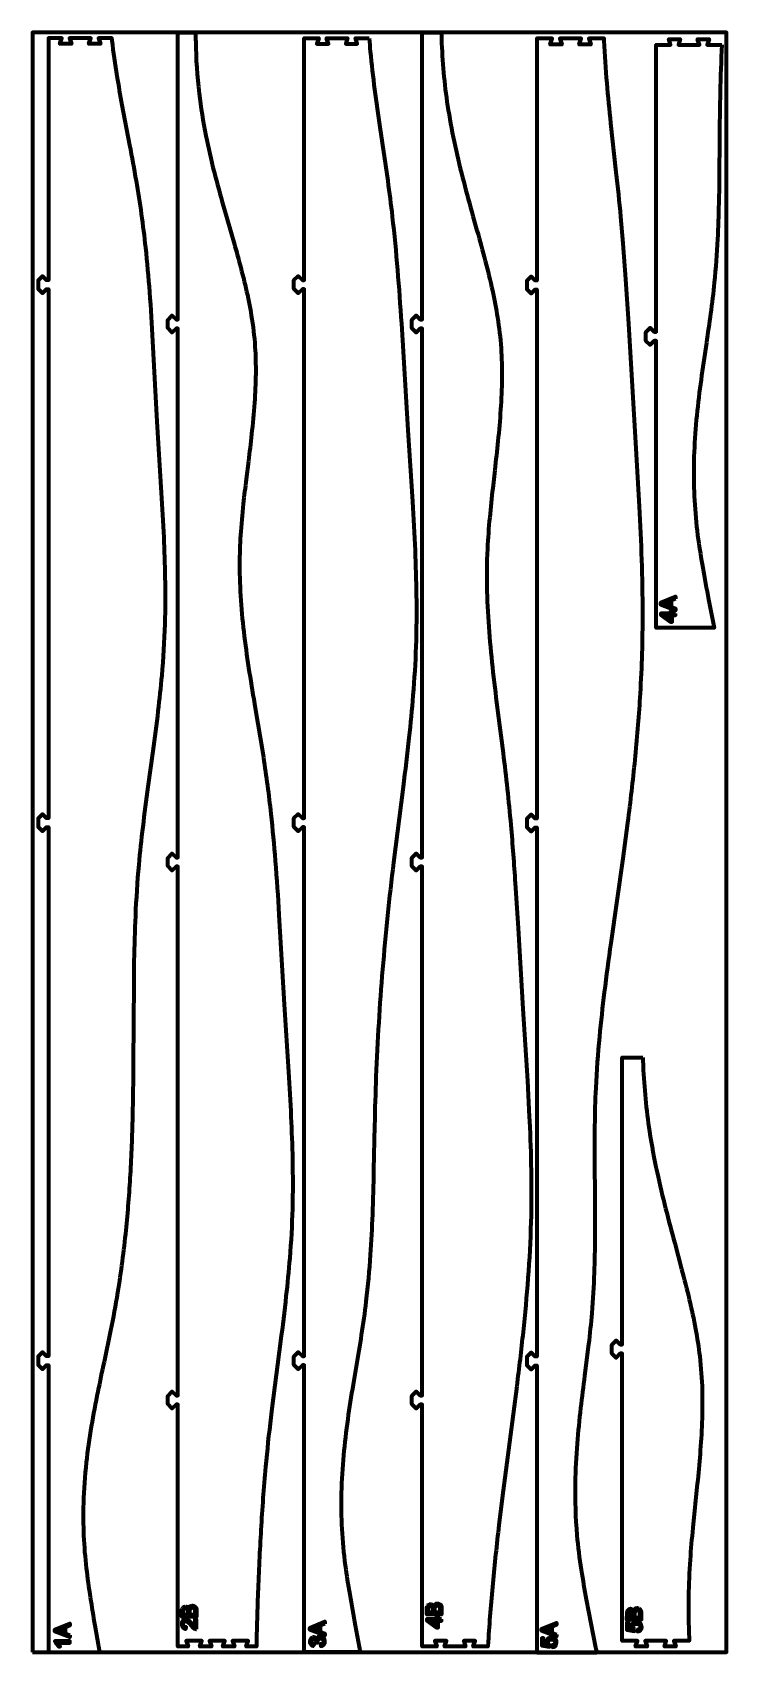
# Model space of a CAD drawing. Extents: x -3684 to -2484, y 0 to 2801.
import ezdxf

# ---------------------------------------------------------------- set-up
doc = ezdxf.new("R2010")
doc.units = 0
doc.layers.add('mainlayer', color=1, linetype='CONTINUOUS', lineweight=100)

msp = doc.modelspace()

# ---------------------------------------------------------------- linework, layer by layer
at = {"layer": 'mainlayer', "color": 1}
for points in [[(-3684.2, 0.6), (-2484.2, 0.6), (-2484.2, 0.6), (-2484.2, 2800.6), (-2484.2, 2800.6), (-3684.2, 2800.6), (-3684.2, 2800.6), (-3684.2, 0.6)], [(-2572.4, 1821.6), (-2580.2, 1818.6), (-2580.2, 1818.6), (-2580.2, 1807.8), (-2580.2, 1807.8), (-2572.4, 1805), (-2572.4, 1805), (-2572.4, 1801.4), (-2572.4, 1801.4), (-2598.1, 1811.3), (-2598.1, 1811.3), (-2598.1, 1814.9), (-2598.1, 1814.9), (-2572.4, 1825.4), (-2572.4, 1825.4), (-2572.4, 1821.6)], [(-2572.4, 1796.3), (-2578.6, 1796.3), (-2578.6, 1796.3), (-2578.6, 1799.7), (-2578.6, 1799.7), (-2581.5, 1799.7), (-2581.5, 1799.7), (-2581.5, 1796.3), (-2581.5, 1796.3), (-2598.1, 1796.3), (-2598.1, 1796.3), (-2598.1, 1793.7), (-2598.1, 1793.7), (-2581.5, 1782), (-2581.5, 1782), (-2578.6, 1782), (-2578.6, 1782), (-2578.6, 1793.1), (-2578.6, 1793.1), (-2572.4, 1793.1), (-2572.4, 1793.1), (-2572.4, 1796.3)], [(-2590.5, 1811.6), (-2583, 1808.8), (-2583, 1808.8), (-2583, 1817.5), (-2583, 1817.5), (-2594.9, 1813.2), (-2594.9, 1813.2), (-2595.4, 1813)], [(-2581.5, 1785.1), (-2581.5, 1793.1), (-2581.5, 1793.1), (-2593, 1793.1), (-2593, 1793.1), (-2581.5, 1785.1)], [(-2992.8, 82.9), (-2991.2, 81.5), (-2991.2, 81.5), (-2990.5, 80.2), (-2990.5, 80.2), (-2989.6, 82.3), (-2989.6, 82.3), (-2988.2, 83.8), (-2988.2, 83.8), (-2986.4, 84.8), (-2986.4, 84.8), (-2984.3, 85.1)], [(-2980.9, 84.3), (-2979, 83), (-2979, 83), (-2977.8, 81.2), (-2977.8, 81.2), (-2977.1, 78.7), (-2977.1, 78.7), (-2976.8, 75.5)], [(-3419.1, 57.3), (-3421.2, 57), (-3421.2, 57), (-3423.1, 56.1), (-3423.1, 56.1), (-3424.7, 54.6), (-3424.7, 54.6), (-3425.7, 52.6), (-3425.7, 52.6), (-3426.2, 50.2), (-3426.2, 50.2), (-3426.1, 47.6), (-3426.1, 47.6), (-3425.5, 45.3), (-3425.5, 45.3), (-3424.3, 43.5), (-3424.3, 43.5), (-3422.7, 42.1), (-3422.7, 42.1), (-3420.5, 41.3), (-3420.5, 41.3), (-3418.8, 41), (-3418.8, 41), (-3418.5, 44.2), (-3418.5, 44.2), (-3420.6, 44.6), (-3420.6, 44.6), (-3421.9, 45.3), (-3421.9, 45.3), (-3422.9, 46.4), (-3422.9, 46.4), (-3423.5, 48.2), (-3423.5, 48.2), (-3423.6, 50.3), (-3423.6, 50.3), (-3422.9, 52), (-3422.9, 52), (-3422.3, 52.8)], [(-3400.5, 71.7), (-3400.5, 61.9), (-3400.5, 61.9), (-3426.1, 61.9), (-3426.1, 61.9), (-3426, 73.6), (-3426, 73.6), (-3425.4, 76.2)], [(-3421.4, 76.1), (-3419.8, 76.6), (-3419.8, 76.6), (-3417.9, 76.5), (-3417.9, 76.5), (-3416.7, 75.9), (-3416.7, 75.9), (-3415.9, 74.7), (-3415.9, 74.7), (-3415.4, 72.8), (-3415.4, 72.8), (-3415.3, 65.3), (-3415.3, 65.3), (-3423.1, 65.3)], [(-3423.1, 65.3), (-3423, 73.2), (-3423, 73.2), (-3422.7, 74.3)], [(-3423, 79), (-3420.9, 79.9), (-3420.9, 79.9), (-3419.6, 80)], [(-3416.5, 79.1), (-3414.9, 77.7), (-3414.9, 77.7), (-3414.1, 76.4), (-3414.1, 76.4), (-3413.2, 78.5), (-3413.2, 78.5), (-3411.8, 80), (-3411.8, 80), (-3410, 81), (-3410, 81), (-3407.9, 81.3)], [(-3405.2, 46.1), (-3412.5, 54.2), (-3412.5, 54.2), (-3414.9, 56.1), (-3414.9, 56.1), (-3416.1, 56.7)], [(-3412.3, 65.3), (-3412.2, 73.4), (-3412.2, 73.4), (-3411.8, 75.3), (-3411.8, 75.3), (-3410.9, 76.6), (-3410.9, 76.6), (-3409.6, 77.5), (-3409.6, 77.5), (-3407.9, 77.8), (-3407.9, 77.8), (-3406.2, 77.5), (-3406.2, 77.5), (-3404.9, 76.7), (-3404.9, 76.7), (-3404.1, 75.5), (-3404.1, 75.5), (-3403.6, 73.6), (-3403.6, 73.6), (-3403.5, 65.3), (-3403.5, 65.3), (-3412.3, 65.3)], [(-3404.6, 80.5), (-3402.6, 79.2), (-3402.6, 79.2), (-3401.4, 77.4), (-3401.4, 77.4), (-3400.7, 74.9), (-3400.7, 74.9), (-3400.5, 71.7)], [(-3400.5, 40.4), (-3400.5, 57.4), (-3400.5, 57.4), (-3403.5, 57.4), (-3403.5, 57.4), (-3403.5, 44.8)], [(-2976.8, 75.5), (-2976.8, 65.7), (-2976.8, 65.7), (-3002.5, 65.7), (-3002.5, 65.7), (-3002.4, 77.4), (-3002.4, 77.4), (-3001.7, 80)], [(-2976.8, 57.9), (-2983, 57.9), (-2983, 57.9), (-2983, 61.3), (-2983, 61.3), (-2985.9, 61.3), (-2985.9, 61.3), (-2985.9, 57.9), (-2985.9, 57.9), (-3002.5, 57.9), (-3002.5, 57.9), (-3002.5, 55.3), (-3002.5, 55.3), (-2985.9, 43.6), (-2985.9, 43.6), (-2983, 43.6), (-2983, 43.6), (-2983, 54.7), (-2983, 54.7), (-2976.8, 54.7), (-2976.8, 54.7), (-2976.8, 57.9)], [(-2997.8, 79.9), (-2996.2, 80.5), (-2996.2, 80.5), (-2994.3, 80.3), (-2994.3, 80.3), (-2993.1, 79.7), (-2993.1, 79.7), (-2992.2, 78.5), (-2992.2, 78.5), (-2991.8, 76.6), (-2991.8, 76.6), (-2991.7, 69.1), (-2991.7, 69.1), (-2999.5, 69.1)], [(-2999.5, 69.1), (-2999.3, 77), (-2999.3, 77), (-2999.1, 78.1)], [(-2999.3, 82.8), (-2997.2, 83.7), (-2997.2, 83.7), (-2995.9, 83.8)], [(-2988.7, 69.1), (-2988.6, 77.2), (-2988.6, 77.2), (-2988.1, 79.1), (-2988.1, 79.1), (-2987.3, 80.4), (-2987.3, 80.4), (-2985.9, 81.3), (-2985.9, 81.3), (-2984.3, 81.6), (-2984.3, 81.6), (-2982.6, 81.3), (-2982.6, 81.3), (-2981.3, 80.5), (-2981.3, 80.5), (-2980.5, 79.3), (-2980.5, 79.3), (-2979.9, 77.4), (-2979.9, 77.4), (-2979.9, 69.1), (-2979.9, 69.1), (-2988.7, 69.1)], [(-2656.3, 71.7), (-2656.9, 69), (-2656.9, 69), (-2657, 57.3), (-2657, 57.3), (-2631.4, 57.3), (-2631.4, 57.3), (-2631.5, 69.4), (-2631.5, 69.4), (-2632, 72.1), (-2632, 72.1), (-2633.1, 74.1), (-2633.1, 74.1), (-2634.7, 75.6), (-2634.7, 75.6), (-2635.5, 76)], [(-2654, 65.9), (-2654, 60.7), (-2654, 60.7), (-2646.2, 60.7), (-2646.2, 60.7), (-2646.4, 68.6), (-2646.4, 68.6), (-2646.9, 70.4), (-2646.9, 70.4), (-2647.8, 71.5), (-2647.8, 71.5), (-2649.4, 72.1), (-2649.4, 72.1), (-2651.3, 72), (-2651.3, 72), (-2652.3, 71.5)], [(-2653.6, 69.8), (-2654, 67.1), (-2654, 67.1), (-2654, 65.9)], [(-2650.5, 75.5), (-2652.6, 75.1), (-2652.6, 75.1), (-2653.9, 74.5)], [(-2645, 71.9), (-2646.4, 73.8), (-2646.4, 73.8), (-2647.4, 74.6)], [(-2638.8, 76.7), (-2640.9, 76.4), (-2640.9, 76.4), (-2642.7, 75.5), (-2642.7, 75.5), (-2644.1, 73.9), (-2644.1, 73.9), (-2645, 71.9)], [(-2643.2, 66.7), (-2643.2, 60.7), (-2643.2, 60.7), (-2634.4, 60.7), (-2634.4, 60.7), (-2634.5, 69.4), (-2634.5, 69.4), (-2635.2, 71.4), (-2635.2, 71.4), (-2636.2, 72.4), (-2636.2, 72.4), (-2637.7, 73.1), (-2637.7, 73.1), (-2639.5, 73.2), (-2639.5, 73.2), (-2641, 72.6), (-2641, 72.6), (-2642.2, 71.6), (-2642.2, 71.6), (-2642.9, 70.1), (-2642.9, 70.1), (-2643.2, 67.3), (-2643.2, 67.3), (-2643.2, 66.7)], [(-3619.7, 30), (-3619.7, 26.4), (-3619.7, 26.4), (-3645.4, 36.3), (-3645.4, 36.3), (-3645.4, 39.9), (-3645.4, 39.9), (-3619.7, 50.4), (-3619.7, 50.4), (-3619.7, 46.6), (-3619.7, 46.6), (-3627.5, 43.6), (-3627.5, 43.6), (-3627.5, 32.8), (-3627.5, 32.8), (-3619.7, 30)], [(-3637.8, 36.6), (-3630.3, 33.8), (-3630.3, 33.8), (-3630.3, 42.5), (-3630.3, 42.5), (-3642.2, 38.2), (-3642.2, 38.2), (-3642.7, 38)], [(-3419.2, 54.1), (-3417.3, 53.7), (-3417.3, 53.7), (-3415.4, 52.6), (-3415.4, 52.6), (-3412.3, 49.7), (-3412.3, 49.7), (-3406.9, 43.6), (-3406.9, 43.6), (-3404.4, 41.6), (-3404.4, 41.6), (-3402.7, 40.8)], [(-3178.9, 49.7), (-3186.7, 46.7), (-3186.7, 46.7), (-3186.7, 36), (-3186.7, 36), (-3178.9, 33.1), (-3178.9, 33.1), (-3178.9, 29.5), (-3178.9, 29.5), (-3204.6, 39.4), (-3204.6, 39.4), (-3204.6, 43), (-3204.6, 43), (-3178.9, 53.6), (-3178.9, 53.6), (-3178.9, 49.7)], [(-3197, 39.8), (-3189.4, 36.9), (-3189.4, 36.9), (-3189.4, 45.6), (-3189.4, 45.6), (-3201.3, 41.3), (-3201.3, 41.3), (-3201.9, 41.1)], [(-2985.9, 46.7), (-2985.9, 54.7), (-2985.9, 54.7), (-2997.4, 54.7), (-2997.4, 54.7), (-2985.9, 46.7)], [(-2778.5, 31.3), (-2778.5, 27.7), (-2778.5, 27.7), (-2804.2, 37.5), (-2804.2, 37.5), (-2804.2, 41.2), (-2804.2, 41.2), (-2778.5, 51.7), (-2778.5, 51.7), (-2778.5, 47.8), (-2778.5, 47.8), (-2786.3, 44.8), (-2786.3, 44.8), (-2786.3, 34.1), (-2786.3, 34.1), (-2778.5, 31.3)], [(-2796.6, 37.9), (-2789.1, 35.1), (-2789.1, 35.1), (-2789.1, 43.8), (-2789.1, 43.8), (-2800.9, 39.4), (-2800.9, 39.4), (-2801.5, 39.3)], [(-2643.1, 39.8), (-2644.5, 41.1), (-2644.5, 41.1), (-2645.4, 43), (-2645.4, 43), (-2645.6, 45), (-2645.6, 45), (-2645.2, 46.7), (-2645.2, 46.7), (-2644.4, 48), (-2644.4, 48), (-2643.2, 49.1), (-2643.2, 49.1), (-2641.6, 49.7), (-2641.6, 49.7), (-2639.1, 49.9), (-2639.1, 49.9), (-2637.2, 49.5), (-2637.2, 49.5), (-2635.7, 48.7), (-2635.7, 48.7), (-2634.5, 47.5), (-2634.5, 47.5), (-2633.8, 46.1), (-2633.8, 46.1), (-2633.5, 44.5), (-2633.5, 44.5), (-2633.8, 42.7), (-2633.8, 42.7), (-2634.7, 41.3), (-2634.7, 41.3), (-2636.3, 40.2), (-2636.3, 40.2), (-2638.4, 39.6), (-2638.4, 39.6), (-2638.1, 36.2), (-2638.1, 36.2), (-2635.8, 36.8), (-2635.8, 36.8), (-2633.9, 37.8), (-2633.9, 37.8), (-2632.4, 39.4), (-2632.4, 39.4), (-2631.4, 41.3), (-2631.4, 41.3), (-2631, 43.6), (-2631, 43.6), (-2631.1, 46.5), (-2631.1, 46.5), (-2631.9, 48.7), (-2631.9, 48.7), (-2633.3, 50.6), (-2633.3, 50.6), (-2635.4, 52.1), (-2635.4, 52.1), (-2637.6, 53), (-2637.6, 53), (-2640.1, 53.3), (-2640.1, 53.3), (-2642.6, 52.9), (-2642.6, 52.9), (-2644.8, 52), (-2644.8, 52), (-2646.6, 50.4), (-2646.6, 50.4), (-2647.8, 48.4), (-2647.8, 48.4), (-2648.3, 46.1), (-2648.3, 46.1), (-2648.3, 44), (-2648.3, 44), (-2647.8, 42.2), (-2647.8, 42.2), (-2646.8, 40.4), (-2646.8, 40.4), (-2653.7, 41.8), (-2653.7, 41.8), (-2653.7, 52.1), (-2653.7, 52.1), (-2656.7, 52.1), (-2656.7, 52.1), (-2656.7, 39.3), (-2656.7, 39.3), (-2643.5, 36.8), (-2643.5, 36.8), (-2643.1, 39.8)], [(-3645.5, 17.8), (-3643.4, 16.4), (-3643.4, 16.4), (-3641.2, 14), (-3641.2, 14), (-3639.4, 11.1), (-3639.4, 11.1), (-3639.1, 10.4), (-3639.1, 10.4), (-3636, 10.4), (-3636, 10.4), (-3637.7, 13.7), (-3637.7, 13.7), (-3639.3, 16.1), (-3639.3, 16.1), (-3639.8, 16.7), (-3639.8, 16.7), (-3619.7, 16.7), (-3619.7, 16.7), (-3619.7, 19.9), (-3619.7, 19.9), (-3645.5, 19.9), (-3645.5, 19.9), (-3645.5, 17.8)], [(-3201.3, 25.7), (-3203, 24.3), (-3203, 24.3), (-3204.2, 22.1), (-3204.2, 22.1), (-3204.7, 19.7), (-3204.7, 19.7), (-3204.4, 17), (-3204.4, 17), (-3203.7, 15.2), (-3203.7, 15.2), (-3202.5, 13.6), (-3202.5, 13.6), (-3200.8, 12.4), (-3200.8, 12.4), (-3198.8, 11.6), (-3198.8, 11.6), (-3198, 11.5)], [(-3198, 11.5), (-3197.4, 14.6), (-3197.4, 14.6), (-3199.5, 15.2), (-3199.5, 15.2), (-3200.9, 16.2), (-3200.9, 16.2), (-3201.8, 17.6), (-3201.8, 17.6), (-3202.1, 19.2), (-3202.1, 19.2), (-3201.8, 20.9), (-3201.8, 20.9), (-3200.9, 22.3), (-3200.9, 22.3), (-3199.6, 23.2), (-3199.6, 23.2), (-3198.1, 23.4), (-3198.1, 23.4), (-3196.6, 23.2), (-3196.6, 23.2), (-3195.4, 22.5), (-3195.4, 22.5), (-3194.4, 21), (-3194.4, 21), (-3193.8, 19.2), (-3193.8, 19.2), (-3193.8, 18.2)], [(-3181, 19.3), (-3181.3, 17.6), (-3181.3, 17.6), (-3182.2, 16.1), (-3182.2, 16.1), (-3183.8, 15), (-3183.8, 15), (-3186.1, 14.3), (-3186.1, 14.3), (-3185.7, 11.1), (-3185.7, 11.1), (-3183.4, 11.6), (-3183.4, 11.6), (-3181.5, 12.7), (-3181.5, 12.7), (-3180, 14.3), (-3180, 14.3), (-3178.9, 16.2), (-3178.9, 16.2), (-3178.5, 18.5), (-3178.5, 18.5), (-3178.6, 21.1), (-3178.6, 21.1), (-3179.3, 23.5), (-3179.3, 23.5), (-3180.8, 25.5), (-3180.8, 25.5), (-3182.7, 27), (-3182.7, 27), (-3184.9, 27.8), (-3184.9, 27.8), (-3187.1, 27.9), (-3187.1, 27.9), (-3189.3, 27.5), (-3189.3, 27.5), (-3191, 26.4), (-3191, 26.4), (-3192.2, 24.7), (-3192.2, 24.7), (-3192.8, 23.1), (-3192.8, 23.1), (-3194, 25), (-3194, 25), (-3195, 25.8)], [(-3193.8, 17.7), (-3191, 17.4), (-3191, 17.4), (-3191.4, 19.6), (-3191.4, 19.6), (-3191, 21.6), (-3191, 21.6), (-3190, 23.2), (-3190, 23.2), (-3188.8, 24), (-3188.8, 24), (-3186.9, 24.6), (-3186.9, 24.6), (-3184.8, 24.4), (-3184.8, 24.4), (-3183.4, 23.7), (-3183.4, 23.7), (-3182.6, 23.1)], [(-2793.9, 13.4), (-2800.8, 14.8), (-2800.8, 14.8), (-2800.8, 25.1), (-2800.8, 25.1), (-2803.8, 25.1), (-2803.8, 25.1), (-2803.8, 12.3), (-2803.8, 12.3), (-2790.6, 9.8), (-2790.6, 9.8), (-2790.3, 12.8), (-2790.3, 12.8), (-2791.7, 14.1), (-2791.7, 14.1), (-2792.6, 16), (-2792.6, 16), (-2792.7, 18), (-2792.7, 18), (-2792.4, 19.7), (-2792.4, 19.7), (-2791.6, 21), (-2791.6, 21), (-2790.3, 22.1), (-2790.3, 22.1), (-2788.8, 22.7), (-2788.8, 22.7), (-2786.9, 22.9), (-2786.9, 22.9), (-2785, 22.7), (-2785, 22.7), (-2783.3, 22), (-2783.3, 22), (-2782, 20.9), (-2782, 20.9), (-2781.1, 19.6), (-2781.1, 19.6), (-2780.7, 18.1), (-2780.7, 18.1), (-2780.8, 16.2), (-2780.8, 16.2), (-2781.6, 14.6), (-2781.6, 14.6), (-2783, 13.4), (-2783, 13.4), (-2784.9, 12.7), (-2784.9, 12.7), (-2785.5, 12.6), (-2785.5, 12.6), (-2785.2, 9.2), (-2785.2, 9.2), (-2783, 9.7), (-2783, 9.7), (-2781.1, 10.8), (-2781.1, 10.8), (-2779.6, 12.4), (-2779.6, 12.4), (-2778.6, 14.3), (-2778.6, 14.3), (-2778.1, 16.6), (-2778.1, 16.6), (-2778.3, 19.5), (-2778.3, 19.5), (-2779.1, 21.7), (-2779.1, 21.7), (-2780.5, 23.6), (-2780.5, 23.6), (-2782.5, 25.1), (-2782.5, 25.1), (-2784.7, 26), (-2784.7, 26), (-2787.2, 26.3), (-2787.2, 26.3), (-2789.8, 25.9), (-2789.8, 25.9), (-2792, 25), (-2792, 25), (-2793.7, 23.4), (-2793.7, 23.4), (-2795, 21.4), (-2795, 21.4), (-2795.5, 19.1), (-2795.5, 19.1), (-2795.4, 17), (-2795.4, 17), (-2794.6, 14.6), (-2794.6, 14.6), (-2793.9, 13.4)]]:
    msp.add_lwpolyline(points, dxfattribs=at)
at = {"layer": 'mainlayer', "color": 0}
for points in [[(-3294.3, 103.7), (-3296.7, 26.1), (-3296.7, 26.1), (-3297.1, 10.6), (-3297.1, 10.6), (-3314.9, 10.6), (-3314.9, 10.6), (-3311.5, 20.6), (-3311.5, 20.6), (-3338.2, 20.6), (-3338.2, 20.6), (-3334.9, 10.6), (-3334.9, 10.6), (-3354.9, 10.6), (-3354.9, 10.6), (-3351.5, 20.6), (-3351.5, 20.6), (-3378.2, 20.6), (-3378.2, 20.6), (-3374.9, 10.6), (-3374.9, 10.6), (-3394.9, 10.6), (-3394.9, 10.6), (-3391.5, 20.6), (-3391.5, 20.6), (-3418.2, 20.6), (-3418.2, 20.6), (-3414.9, 10.6), (-3414.9, 10.6), (-3432.6, 10.6), (-3432.6, 10.6), (-3432.6, 428.9), (-3432.6, 428.9), (-3435.9, 428.9), (-3435.9, 428.9), (-3443, 421.8), (-3443, 421.8), (-3450.4, 429.2), (-3450.4, 429.2), (-3450.4, 444), (-3450.4, 444), (-3443, 451.5), (-3443, 451.5), (-3435.9, 444.3), (-3435.9, 444.3), (-3432.6, 444.3), (-3432.6, 444.3), (-3432.6, 1358.9), (-3432.6, 1358.9), (-3435.9, 1358.9), (-3435.9, 1358.9), (-3443, 1351.8), (-3443, 1351.8), (-3450.4, 1359.2), (-3450.4, 1359.2), (-3450.4, 1374), (-3450.4, 1374), (-3443, 1381.5), (-3443, 1381.5), (-3435.9, 1374.3), (-3435.9, 1374.3), (-3432.6, 1374.3), (-3432.6, 1374.3), (-3432.6, 2288.9), (-3432.6, 2288.9), (-3435.9, 2288.9), (-3435.9, 2288.9), (-3443, 2281.8), (-3443, 2281.8), (-3450.4, 2289.2), (-3450.4, 2289.2), (-3450.4, 2304), (-3450.4, 2304), (-3443, 2311.5), (-3443, 2311.5), (-3435.9, 2304.3), (-3435.9, 2304.3), (-3432.6, 2304.3), (-3432.6, 2304.3), (-3432.6, 2800.6), (-3432.6, 2800.6), (-3402.1, 2800.6)], [(-2896.4, 18.4), (-2896.8, 10.6), (-2896.8, 10.6), (-2922.1, 10.6), (-2922.1, 10.6), (-2918.7, 20.6), (-2918.7, 20.6), (-2938.7, 20.6), (-2938.7, 20.6), (-2935.4, 10.6), (-2935.4, 10.6), (-2972.1, 10.6), (-2972.1, 10.6), (-2968.7, 20.6), (-2968.7, 20.6), (-2988.7, 20.6), (-2988.7, 20.6), (-2985.4, 10.6), (-2985.4, 10.6), (-3010.6, 10.6), (-3010.6, 10.6), (-3010.6, 428.9), (-3010.6, 428.9), (-3013.9, 428.9), (-3013.9, 428.9), (-3021, 421.8), (-3021, 421.8), (-3028.5, 429.2), (-3028.5, 429.2), (-3028.5, 444), (-3028.5, 444), (-3021, 451.5), (-3021, 451.5), (-3013.9, 444.3), (-3013.9, 444.3), (-3010.6, 444.3), (-3010.6, 444.3), (-3010.6, 1358.9), (-3010.6, 1358.9), (-3013.9, 1358.9), (-3013.9, 1358.9), (-3021, 1351.8), (-3021, 1351.8), (-3028.5, 1359.2), (-3028.5, 1359.2), (-3028.5, 1374), (-3028.5, 1374), (-3021, 1381.5), (-3021, 1381.5), (-3013.9, 1374.3), (-3013.9, 1374.3), (-3010.6, 1374.3), (-3010.6, 1374.3), (-3010.6, 2288.9), (-3010.6, 2288.9), (-3013.9, 2288.9), (-3013.9, 2288.9), (-3021, 2281.8), (-3021, 2281.8), (-3028.5, 2289.2), (-3028.5, 2289.2), (-3028.5, 2304), (-3028.5, 2304), (-3021, 2311.5), (-3021, 2311.5), (-3013.9, 2304.3), (-3013.9, 2304.3), (-3010.6, 2304.3), (-3010.6, 2304.3), (-3010.6, 2800.6), (-3010.6, 2800.6), (-2977.3, 2800.6)], [(-3546.4, 2786.8), (-3546.8, 2790.6), (-3546.8, 2790.6), (-3570, 2790.6), (-3570, 2790.6), (-3566.6, 2780.6), (-3566.6, 2780.6), (-3586.6, 2780.6), (-3586.6, 2780.6), (-3583.3, 2790.6), (-3583.3, 2790.6), (-3620, 2790.6), (-3620, 2790.6), (-3616.6, 2780.6), (-3616.6, 2780.6), (-3636.6, 2780.6), (-3636.6, 2780.6), (-3633.3, 2790.6), (-3633.3, 2790.6), (-3656.4, 2790.6), (-3656.4, 2790.6), (-3656.4, 2372.3), (-3656.4, 2372.3), (-3659.7, 2372.3), (-3659.7, 2372.3), (-3666.8, 2379.5), (-3666.8, 2379.5), (-3674.2, 2372), (-3674.2, 2372), (-3674.2, 2357.2), (-3674.2, 2357.2), (-3666.8, 2349.8), (-3666.8, 2349.8), (-3659.7, 2356.9), (-3659.7, 2356.9), (-3656.4, 2356.9), (-3656.4, 2356.9), (-3656.4, 1442.3), (-3656.4, 1442.3), (-3659.7, 1442.3), (-3659.7, 1442.3), (-3666.8, 1449.5), (-3666.8, 1449.5), (-3674.2, 1442), (-3674.2, 1442), (-3674.2, 1427.2), (-3674.2, 1427.2), (-3666.8, 1419.8), (-3666.8, 1419.8), (-3659.7, 1426.9), (-3659.7, 1426.9), (-3656.4, 1426.9), (-3656.4, 1426.9), (-3656.4, 512.3), (-3656.4, 512.3), (-3659.7, 512.3), (-3659.7, 512.3), (-3666.8, 519.5), (-3666.8, 519.5), (-3674.2, 512), (-3674.2, 512), (-3674.2, 497.2), (-3674.2, 497.2), (-3666.8, 489.8), (-3666.8, 489.8), (-3659.7, 496.9), (-3659.7, 496.9), (-3656.4, 496.9), (-3656.4, 496.9), (-3656.4, 0.6), (-3656.4, 0.6), (-3567.9, 0.6)], [(-3126.2, 46.7), (-3117.7, 0.6), (-3117.7, 0.6), (-3214.3, 0.6), (-3214.3, 0.6), (-3214.3, 497), (-3214.3, 497), (-3217.5, 497), (-3217.5, 497), (-3224.7, 489.8), (-3224.7, 489.8), (-3232.1, 497.2), (-3232.1, 497.2), (-3232.1, 512.1), (-3232.1, 512.1), (-3224.7, 519.5), (-3224.7, 519.5), (-3217.5, 512.3), (-3217.5, 512.3), (-3214.3, 512.3), (-3214.3, 512.3), (-3214.3, 1427), (-3214.3, 1427), (-3217.5, 1427), (-3217.5, 1427), (-3224.7, 1419.8), (-3224.7, 1419.8), (-3232.1, 1427.2), (-3232.1, 1427.2), (-3232.1, 1442.1), (-3232.1, 1442.1), (-3224.7, 1449.5), (-3224.7, 1449.5), (-3217.5, 1442.3), (-3217.5, 1442.3), (-3214.3, 1442.3), (-3214.3, 1442.3), (-3214.3, 2357), (-3214.3, 2357), (-3217.5, 2357), (-3217.5, 2357), (-3224.7, 2349.8), (-3224.7, 2349.8), (-3232.1, 2357.2), (-3232.1, 2357.2), (-3232.1, 2372.1), (-3232.1, 2372.1), (-3224.7, 2379.5), (-3224.7, 2379.5), (-3217.5, 2372.3), (-3217.5, 2372.3), (-3214.3, 2372.3), (-3214.3, 2372.3), (-3214.3, 2790.6), (-3214.3, 2790.6), (-3189.3, 2790.6), (-3189.3, 2790.6), (-3192.6, 2780.6), (-3192.6, 2780.6), (-3172.6, 2780.6), (-3172.6, 2780.6), (-3176, 2790.6), (-3176, 2790.6), (-3139.3, 2790.6), (-3139.3, 2790.6), (-3142.6, 2780.6), (-3142.6, 2780.6), (-3122.6, 2780.6), (-3122.6, 2780.6), (-3126, 2790.6), (-3126, 2790.6), (-3102.1, 2790.6)], [(-2695.9, 2786.1), (-2696, 2790), (-2696, 2790), (-2722.3, 2790), (-2722.3, 2790), (-2719, 2780), (-2719, 2780), (-2739, 2780), (-2739, 2780), (-2735.7, 2790), (-2735.7, 2790), (-2772.3, 2790), (-2772.3, 2790), (-2769, 2780), (-2769, 2780), (-2789, 2780), (-2789, 2780), (-2785.7, 2790), (-2785.7, 2790), (-2812, 2790), (-2812, 2790), (-2812, 2371.7), (-2812, 2371.7), (-2815.2, 2371.7), (-2815.2, 2371.7), (-2822.3, 2378.8), (-2822.3, 2378.8), (-2829.8, 2371.4), (-2829.8, 2371.4), (-2829.8, 2356.6), (-2829.8, 2356.6), (-2822.3, 2349.2), (-2822.3, 2349.2), (-2815.2, 2356.3), (-2815.2, 2356.3), (-2812, 2356.3), (-2812, 2356.3), (-2812, 1441.7), (-2812, 1441.7), (-2815.2, 1441.7), (-2815.2, 1441.7), (-2822.3, 1448.8), (-2822.3, 1448.8), (-2829.8, 1441.4), (-2829.8, 1441.4), (-2829.8, 1426.6), (-2829.8, 1426.6), (-2822.3, 1419.2), (-2822.3, 1419.2), (-2815.2, 1426.3), (-2815.2, 1426.3), (-2812, 1426.3), (-2812, 1426.3), (-2812, 511.7), (-2812, 511.7), (-2815.2, 511.7), (-2815.2, 511.7), (-2822.3, 518.8), (-2822.3, 518.8), (-2829.8, 511.4), (-2829.8, 511.4), (-2829.8, 496.6), (-2829.8, 496.6), (-2822.3, 489.2), (-2822.3, 489.2), (-2815.2, 496.3), (-2815.2, 496.3), (-2812, 496.3), (-2812, 496.3), (-2812, 0), (-2812, 0), (-2708.3, 0)], [(-2515.4, 1820.6), (-2506, 1771.1), (-2506, 1771.1), (-2606.2, 1771.1), (-2606.2, 1771.1), (-2606.2, 2267.4), (-2606.2, 2267.4), (-2609.5, 2267.4), (-2609.5, 2267.4), (-2616.6, 2260.3), (-2616.6, 2260.3), (-2624, 2267.7), (-2624, 2267.7), (-2624, 2282.5), (-2624, 2282.5), (-2616.6, 2290), (-2616.6, 2290), (-2609.5, 2282.8), (-2609.5, 2282.8), (-2606.2, 2282.8), (-2606.2, 2282.8), (-2606.2, 2779.1), (-2606.2, 2779.1), (-2581, 2779.1), (-2581, 2779.1), (-2584.3, 2789.1), (-2584.3, 2789.1), (-2564.3, 2789.1), (-2564.3, 2789.1), (-2567.6, 2779.1), (-2567.6, 2779.1), (-2531, 2779.1), (-2531, 2779.1), (-2534.3, 2789.1), (-2534.3, 2789.1), (-2514.3, 2789.1), (-2514.3, 2789.1), (-2517.6, 2779.1), (-2517.6, 2779.1), (-2492.4, 2779.1)], [(-3515.7, 2605.8), (-3528.9, 2675.1)], [(-3083.7, 2636.6), (-3070.1, 2544.2)], [(-2674.9, 2558.9), (-2684.2, 2643.6)], [(-2496.4, 2629.8), (-2497.2, 2538.5), (-2497.2, 2538.5), (-2497.8, 2505.3)], [(-3353.9, 2499.7), (-3335.1, 2433.9)], [(-2922.7, 2483), (-2915.8, 2458.3)], [(-2634.8, 1981.2), (-2640.4, 2081.4), (-2640.4, 2081.4), (-2653, 2297), (-2653, 2297), (-2658.2, 2374.1), (-2658.2, 2374.1), (-2662.9, 2435.7), (-2662.9, 2435.7), (-2667, 2481.9)], [(-3046.5, 2297.7), (-3035.4, 2112.8), (-3035.4, 2112.8), (-3027.4, 1989.6)], [(-3460.9, 2005), (-3468.4, 2128.2), (-3468.4, 2128.2), (-3475.8, 2266.8)], [(-2519.2, 2264.2), (-2524.2, 2230.3)], [(-3310.9, 2059.3), (-3314.8, 2028.3)], [(-2885.1, 2043.8), (-2888.6, 2012.7)], [(-3299.1, 1632.5), (-3286.2, 1554.9), (-3286.2, 1554.9), (-3285, 1547.1)], [(-2879.6, 1624.7), (-2870.6, 1554.9)], [(-3483.9, 1496.6), (-3475.5, 1558.2)], [(-3043.4, 1496.6), (-3060, 1365.7)], [(-2683.9, 1226.4), (-2663, 1372.7), (-2663, 1372.7), (-2654.8, 1434.3), (-2654.8, 1434.3), (-2653.9, 1442)], [(-2849.6, 1329.9), (-2844.7, 1252.3), (-2844.7, 1252.3), (-2836.4, 1112.6), (-2836.4, 1112.6), (-2828.6, 988.4), (-2828.6, 988.4), (-2825.3, 926.3), (-2825.3, 926.3), (-2824.9, 918.6)], [(-3258.1, 1275.5), (-3249.2, 1120.3), (-3249.2, 1120.3), (-3241.6, 1003.9)], [(-3509.3, 1019), (-3508.6, 1157.7), (-3508.6, 1157.7), (-3508.1, 1196.2)], [(-2549.1, 24.9), (-2548.9, 20.6), (-2548.9, 20.6), (-2575.2, 20.6), (-2575.2, 20.6), (-2571.8, 10.6), (-2571.8, 10.6), (-2591.8, 10.6), (-2591.8, 10.6), (-2588.5, 20.6), (-2588.5, 20.6), (-2625.2, 20.6), (-2625.2, 20.6), (-2621.8, 10.6), (-2621.8, 10.6), (-2641.8, 10.6), (-2641.8, 10.6), (-2638.5, 20.6), (-2638.5, 20.6), (-2664.8, 20.6), (-2664.8, 20.6), (-2664.8, 517), (-2664.8, 517), (-2668, 517), (-2668, 517), (-2675.2, 509.8), (-2675.2, 509.8), (-2682.6, 517.2), (-2682.6, 517.2), (-2682.6, 532), (-2682.6, 532), (-2675.2, 539.5), (-2675.2, 539.5), (-2668, 532.3), (-2668, 532.3), (-2664.8, 532.3), (-2664.8, 532.3), (-2664.8, 1028.6), (-2664.8, 1028.6), (-2629.2, 1028.6)], [(-3092.8, 911.2), (-3094.4, 834.2)], [(-2711.5, 787.3), (-2712, 848.9)], [(-2574, 707.6), (-2562, 662.9)], [(-3559.9, 502.6), (-3548.5, 556.8)], [(-3255.2, 538.3), (-3270.2, 421.9), (-3270.2, 421.9), (-3272.1, 406.4)], [(-2729.1, 478.5), (-2722.3, 533)], [(-3124.6, 494.8), (-3129.9, 463.4)], [(-2847, 460.7), (-2872.1, 266.7), (-2872.1, 266.7), (-2877.8, 220.2)], [(-2534.9, 291.9), (-2542.7, 215.6)], [(-2710, 8.9), (-2726.2, 91.9)], [(-3567.9, 0.6), (-3575.8, 46.7)]]:
    msp.add_lwpolyline(points, dxfattribs=at)
for points in [[(-3402.1, 2800.6), (-3402.1, 2795.2), (-3402.1, 2789.8), (-3402, 2784.3)], [(-2977.3, 2800.6), (-2977.2, 2794.3), (-2977, 2788), (-2976.8, 2781.7)], [(-3537.6, 2725.2), (-3541, 2745.6), (-3543.9, 2766.2), (-3546.4, 2786.8)], [(-3402, 2784.3), (-3401.6, 2754.6), (-3399.6, 2724.8), (-3396.2, 2695.3)], [(-3102.1, 2790.6), (-3101.5, 2782.9), (-3100.9, 2775.2), (-3100.2, 2767.5)], [(-2976.8, 2781.7), (-2975.3, 2743.1), (-2971.5, 2704.6), (-2965.4, 2666.4)], [(-2690.9, 2713), (-2693, 2737.3), (-2694.7, 2761.7), (-2695.9, 2786.1)], [(-2492.4, 2779.1), (-2493.9, 2751.5), (-2494.9, 2723.8), (-2495.5, 2696.1)], [(-3100.2, 2767.5), (-3098.1, 2745.7), (-3095.7, 2723.8), (-3092.8, 2702.1)], [(-3528.9, 2675.1), (-3532, 2691.7), (-3534.9, 2708.4), (-3537.6, 2725.2)], [(-3396.2, 2695.3), (-3393.2, 2670.7), (-3389.3, 2646.4), (-3384.5, 2622.1)], [(-3092.8, 2702.1), (-3089.9, 2680.2), (-3086.9, 2658.4), (-3083.7, 2636.6)], [(-2684.2, 2643.6), (-2686.7, 2666.7), (-2688.9, 2689.8), (-2690.9, 2713)], [(-2495.5, 2696.1), (-2495.9, 2674), (-2496.2, 2651.9), (-2496.4, 2629.8)], [(-2965.4, 2666.4), (-2962, 2645.5), (-2958.1, 2624.7), (-2953.5, 2604)], [(-3504.4, 2544.1), (-3508, 2564.7), (-3511.8, 2585.3), (-3515.7, 2605.8)], [(-3384.5, 2622.1), (-3380.2, 2601.2), (-3375.5, 2580.3), (-3370.2, 2559.6)], [(-2953.5, 2604), (-2949, 2583.3), (-2944.1, 2562.7), (-2938.7, 2542.2)], [(-3370.2, 2559.6), (-3365, 2539.5), (-3359.6, 2519.6), (-3353.9, 2499.7)], [(-2667, 2481.9), (-2669.4, 2507.6), (-2672.1, 2533.3), (-2674.9, 2558.9)], [(-3488.3, 2428.6), (-3492.4, 2467.3), (-3497.8, 2505.8), (-3504.4, 2544.1)], [(-3070.1, 2544.2), (-3067.3, 2523.6), (-3064.6, 2503.1), (-3062.3, 2482.5)], [(-2938.7, 2542.2), (-2933.6, 2522.4), (-2928.2, 2502.7), (-2922.7, 2483)], [(-2497.8, 2505.3), (-2498.3, 2484.5), (-2499, 2463.8), (-2500, 2443.1)], [(-3062.3, 2482.5), (-3058.8, 2451.8), (-3055.7, 2421), (-3053.2, 2390.1)], [(-2915.8, 2458.3), (-2910.9, 2440.9), (-2906.2, 2423.4), (-2901.5, 2405.8)], [(-2500, 2443.1), (-2501.3, 2418.1), (-2503.1, 2393.2), (-2505.5, 2368.4)], [(-3481.3, 2351.6), (-3483.2, 2377.3), (-3485.5, 2403), (-3488.3, 2428.6)], [(-3335.1, 2433.9), (-3332.4, 2424.6), (-3329.8, 2415.2), (-3327.3, 2405.8)], [(-3327.3, 2405.8), (-3323, 2390.1), (-3319, 2374.3), (-3315.3, 2358.4)], [(-3053.2, 2390.1), (-3050.7, 2359.3), (-3048.5, 2328.5), (-3046.5, 2297.7)], [(-2901.5, 2405.8), (-2897.1, 2388.8), (-2892.9, 2371.7), (-2889.1, 2354.5)], [(-3315.3, 2358.4), (-3311.7, 2342.9), (-3308.5, 2327.2), (-3305.9, 2311.5)], [(-2889.1, 2354.5), (-2885.7, 2338.9), (-2882.7, 2323.3), (-2880.2, 2307.7)], [(-2505.5, 2368.4), (-2507.3, 2350.4), (-2509.5, 2332.4), (-2512, 2314.4)], [(-3475.8, 2266.8), (-3477.4, 2295.1), (-3479.2, 2323.4), (-3481.3, 2351.6)], [(-3305.9, 2311.5), (-3302.8, 2293.5), (-3300.7, 2275.4), (-3299.5, 2257.2)], [(-2880.2, 2307.7), (-2877.4, 2290.3), (-2875.4, 2272.8), (-2874.2, 2255.3)], [(-2512, 2314.4), (-2514.3, 2297.7), (-2516.7, 2280.9), (-2519.2, 2264.2)], [(-3299.5, 2257.2), (-3298.5, 2241.7), (-3298.1, 2226.2), (-3298.3, 2210.6)], [(-2874.2, 2255.3), (-2873, 2237.8), (-2872.6, 2220.3), (-2872.7, 2202.9)], [(-2524.2, 2230.3), (-2527.2, 2210.2), (-2529.9, 2190), (-2532.4, 2169.8)], [(-3298.3, 2210.6), (-3298.5, 2193.8), (-3299.2, 2177), (-3300.4, 2160.2)], [(-2872.7, 2202.9), (-2872.9, 2184.7), (-2873.7, 2166.6), (-2874.9, 2148.6)], [(-3300.4, 2160.2), (-3301.7, 2142.1), (-3303.4, 2123.9), (-3305.4, 2105.9)], [(-2532.4, 2169.8), (-2534.9, 2149), (-2537, 2128.1), (-2538.5, 2107.2)], [(-2874.9, 2148.6), (-2876.1, 2130.4), (-2877.7, 2112.3), (-2879.5, 2094.2)], [(-3305.4, 2105.9), (-3307.1, 2090.3), (-3309, 2074.8), (-3310.9, 2059.3)], [(-2538.5, 2107.2), (-2540.1, 2086.2), (-2540.9, 2065.2), (-2541.1, 2044.2)], [(-2879.5, 2094.2), (-2881.3, 2077.4), (-2883.1, 2060.6), (-2885.1, 2043.8)], [(-3314.8, 2028.3), (-3316.5, 2014.1), (-3318.2, 1999.8), (-3319.7, 1985.6)], [(-2541.1, 2044.2), (-2541.4, 2004), (-2538.8, 1963.8), (-2533.3, 1924)], [(-3456.7, 1927.9), (-3457.9, 1953.6), (-3459.3, 1979.3), (-3460.9, 2005)], [(-3027.4, 1989.6), (-3025.6, 1961.3), (-3024.1, 1933.1), (-3022.8, 1904.8)], [(-2888.6, 2012.7), (-2890.5, 1996), (-2892.2, 1979.1), (-2893.8, 1962.3)], [(-3319.7, 1985.6), (-3321.7, 1967.5), (-3323.3, 1949.4), (-3324.5, 1931.3)], [(-2893.8, 1962.3), (-2895.5, 1944.2), (-2896.8, 1926.1), (-2897.7, 1908)], [(-2630.8, 1888.8), (-2631.8, 1919.6), (-2633.2, 1950.4), (-2634.8, 1981.2)], [(-3454.5, 1858.6), (-3455, 1881.7), (-3455.7, 1904.8), (-3456.7, 1927.9)], [(-3324.5, 1931.3), (-3325.6, 1914.5), (-3326.2, 1897.7), (-3326.2, 1880.8)], [(-3022.8, 1904.8), (-3021.7, 1879.2), (-3021, 1853.5), (-3020.6, 1827.8)], [(-2897.7, 1908), (-2898.9, 1883.4), (-2899.2, 1858.8), (-2898.5, 1834.3)], [(-2533.3, 1924), (-2531, 1907.7), (-2528.4, 1891.5), (-2525.5, 1875.3)], [(-3326.2, 1880.8), (-3326.2, 1860.1), (-3325.5, 1839.4), (-3324, 1818.7)], [(-2629.2, 1796.4), (-2629.2, 1827.2), (-2629.8, 1858), (-2630.8, 1888.8)], [(-3454.9, 1777.7), (-3454.1, 1804.7), (-3454, 1831.6), (-3454.5, 1858.6)], [(-2525.5, 1875.3), (-2522.3, 1857), (-2518.9, 1838.8), (-2515.4, 1820.6)], [(-3020.6, 1827.8), (-3020.1, 1798.3), (-3020.4, 1768.7), (-3021.4, 1739.2)], [(-2898.5, 1834.3), (-2897.9, 1811), (-2896.7, 1787.7), (-2894.8, 1764.4)], [(-3324, 1818.7), (-3322.6, 1798), (-3320.5, 1777.3), (-3318, 1756.7)], [(-2633.2, 1657.7), (-2630.4, 1703.9), (-2629.1, 1750.1), (-2629.2, 1796.4)], [(-3460.1, 1689.1), (-3457.5, 1718.6), (-3455.7, 1748.2), (-3454.9, 1777.7)], [(-2894.8, 1764.4), (-2893, 1741.1), (-2890.7, 1717.8), (-2888.1, 1694.6)], [(-3318, 1756.7), (-3315.4, 1735.9), (-3312.5, 1715.2), (-3309.3, 1694.6)], [(-3021.4, 1739.2), (-3022.4, 1711), (-3024.1, 1682.7), (-3026.4, 1654.5)], [(-3466.6, 1627.5), (-3464.2, 1648), (-3462, 1668.6), (-3460.1, 1689.1)], [(-3309.3, 1694.6), (-3306, 1673.9), (-3302.7, 1653.2), (-3299.1, 1632.5)], [(-2888.1, 1694.6), (-2885.4, 1671.3), (-2882.6, 1648), (-2879.6, 1624.7)], [(-3026.4, 1654.5), (-3028.4, 1630.1), (-3030.8, 1605.7), (-3033.4, 1581.3)], [(-2641.7, 1549.9), (-2638.2, 1585.8), (-2635.4, 1621.7), (-2633.2, 1657.7)], [(-3475.5, 1558.2), (-3472.3, 1581.3), (-3469.4, 1604.4), (-3466.6, 1627.5)], [(-3033.4, 1581.3), (-3036.5, 1553.1), (-3039.9, 1524.8), (-3043.4, 1496.6)], [(-3285, 1547.1), (-3279.9, 1514.9), (-3275.6, 1482.6), (-3272.1, 1450.1)], [(-2870.6, 1554.9), (-2865.4, 1513.6), (-2861, 1472.2), (-2857.3, 1430.7)], [(-2653.9, 1442), (-2649.3, 1477.9), (-2645.3, 1513.9), (-2641.7, 1549.9)], [(-3492.9, 1427.3), (-3490.1, 1450.4), (-3487.1, 1473.5), (-3483.9, 1496.6)], [(-3272.1, 1450.1), (-3269.1, 1423), (-3266.6, 1395.9), (-3264.5, 1368.7)], [(-2857.3, 1430.7), (-2854.4, 1397.1), (-2851.8, 1363.5), (-2849.6, 1329.9)], [(-3499.9, 1361.8), (-3497.9, 1383.6), (-3495.5, 1405.5), (-3492.9, 1427.3)], [(-3505.7, 1273.2), (-3504.4, 1302.8), (-3502.5, 1332.3), (-3499.9, 1361.8)], [(-3264.5, 1368.7), (-3262, 1337.6), (-3259.9, 1306.6), (-3258.1, 1275.5)], [(-3060, 1365.7), (-3067.5, 1304.2), (-3073.8, 1242.5), (-3079, 1180.8)], [(-3508.1, 1196.2), (-3507.6, 1221.9), (-3506.9, 1247.5), (-3505.7, 1273.2)], [(-2695.1, 1141.6), (-2691.6, 1169.9), (-2687.9, 1198.2), (-2683.9, 1226.4)], [(-3079, 1180.8), (-3084.1, 1119.3), (-3087.9, 1057.6), (-3090.3, 995.9)], [(-2703.6, 1064.6), (-2701.1, 1090.3), (-2698.3, 1116), (-2695.1, 1141.6)], [(-2709.9, 976), (-2708.5, 1005.6), (-2706.4, 1035.1), (-2703.6, 1064.6)], [(-3510.7, 926.6), (-3509.9, 957.4), (-3509.5, 988.2), (-3509.3, 1019)], [(-2629.2, 1028.6), (-2629, 1023.7), (-2628.8, 1018.7), (-2628.6, 1013.8)], [(-2628.6, 1013.8), (-2626.9, 976), (-2623.2, 938.4), (-2617.5, 901)], [(-3241.6, 1003.9), (-3240, 978.1), (-3238.5, 952.2), (-3237.3, 926.3)], [(-3090.3, 995.9), (-3091.4, 967.7), (-3092.2, 939.4), (-3092.8, 911.2)], [(-2711.8, 910.6), (-2711.6, 932.4), (-2710.9, 954.2), (-2709.9, 976)], [(-3514.7, 826.5), (-3512.8, 859.8), (-3511.5, 893.2), (-3510.7, 926.6)], [(-3237.3, 926.3), (-3236.1, 901.8), (-3235.2, 877.2), (-3234.7, 852.6)], [(-2824.9, 918.6), (-2823.6, 890.1), (-2822.7, 861.7), (-2822.2, 833.2)], [(-2712, 848.9), (-2712.1, 869.5), (-2712, 890), (-2711.8, 910.6)], [(-2617.5, 901), (-2613.9, 877.2), (-2609.5, 853.5), (-2604.4, 830)], [(-3234.7, 852.6), (-3234.1, 824.2), (-3234.1, 795.7), (-3234.9, 767.2)], [(-3522.3, 730.2), (-3519.1, 762.2), (-3516.6, 794.3), (-3514.7, 826.5)], [(-3094.4, 834.2), (-3094.9, 808.5), (-3095.7, 782.8), (-3096.6, 757.1)], [(-2822.2, 833.2), (-2821.7, 803.5), (-2821.8, 773.7), (-2822.6, 744)], [(-2604.4, 830), (-2599.9, 809.1), (-2595, 788.3), (-2589.7, 767.5)], [(-2711.4, 718), (-2711.3, 741.1), (-2711.3, 764.2), (-2711.5, 787.3)], [(-3234.9, 767.2), (-3235.6, 738.7), (-3237.2, 710.3), (-3239.5, 681.9)], [(-3096.6, 757.1), (-3097.5, 734), (-3098.7, 710.9), (-3100.3, 687.8)], [(-2589.7, 767.5), (-2584.6, 747.5), (-2579.4, 727.5), (-2574, 707.6)], [(-3536.5, 622.3), (-3530.7, 658.1), (-3526, 694.1), (-3522.3, 730.2)], [(-2822.6, 744), (-2823.5, 711.6), (-2825.2, 679.3), (-2827.6, 647)], [(-2712.6, 656.4), (-2711.9, 676.9), (-2711.5, 697.4), (-2711.4, 718)], [(-3239.5, 681.9), (-3241.3, 659.9), (-3243.4, 637.9), (-3245.9, 615.9)], [(-3100.3, 687.8), (-3102.1, 660.8), (-3104.5, 633.8), (-3107.6, 606.9)], [(-2827.6, 647), (-2829.9, 615.9), (-2832.8, 584.8), (-2836.1, 553.8)], [(-2716.7, 587), (-2714.7, 610.1), (-2713.4, 633.2), (-2712.6, 656.4)], [(-2562, 662.9), (-2557.4, 645.5), (-2553, 628), (-2548.8, 610.5)], [(-3548.5, 556.8), (-3544.1, 578.6), (-3540, 600.4), (-3536.5, 622.3)], [(-3245.9, 615.9), (-3248.8, 590), (-3251.9, 564.2), (-3255.2, 538.3)], [(-3107.6, 606.9), (-3109.9, 587.6), (-3112.6, 568.4), (-3115.7, 549.1)], [(-2548.8, 610.5), (-2544.8, 593.5), (-2541.1, 576.3), (-2537.9, 559.1)], [(-2722.3, 533), (-2720.1, 551), (-2718.2, 569), (-2716.7, 587)], [(-3115.7, 549.1), (-3118.5, 531), (-3121.5, 512.9), (-3124.6, 494.8)], [(-2836.1, 553.8), (-2839.4, 522.8), (-2843.1, 491.7), (-2847, 460.7)], [(-2537.9, 559.1), (-2535, 543.6), (-2532.6, 528), (-2530.7, 512.4)], [(-2530.7, 512.4), (-2528.4, 492.7), (-2527, 472.9), (-2526.5, 453)], [(-3570.6, 451.5), (-3567.1, 468.5), (-3563.5, 485.6), (-3559.9, 502.6)], [(-2736, 422.9), (-2733.8, 441.4), (-2731.5, 460), (-2729.1, 478.5)], [(-3581.9, 391.1), (-3578.5, 411.3), (-3574.7, 431.4), (-3570.6, 451.5)], [(-3129.9, 463.4), (-3133.3, 443.4), (-3136.4, 423.4), (-3139.2, 403.3)], [(-2526.5, 453), (-2526, 434.7), (-2526.1, 416.3), (-2526.9, 397.9)], [(-2742.1, 361.5), (-2740.5, 382), (-2738.4, 402.5), (-2736, 422.9)], [(-3272.1, 406.4), (-3275.6, 378), (-3278.6, 349.5), (-3281.2, 321)], [(-3139.2, 403.3), (-3142.2, 382.7), (-3144.6, 362), (-3146.5, 341.2)], [(-2526.9, 397.9), (-2527.6, 379.5), (-2528.7, 361.2), (-2530.2, 342.8)], [(-3590.6, 328.5), (-3588.3, 349.4), (-3585.4, 370.3), (-3581.9, 391.1)], [(-3146.5, 341.2), (-3148.5, 319.6), (-3149.8, 298), (-3150.3, 276.4)], [(-2745.5, 293.3), (-2745, 316.1), (-2743.9, 338.8), (-2742.1, 361.5)], [(-2530.2, 342.8), (-2531.6, 325.8), (-2533.1, 308.9), (-2534.9, 291.9)], [(-3595.5, 258.5), (-3594.8, 281.9), (-3593.2, 305.2), (-3590.6, 328.5)], [(-3281.2, 321), (-3284.5, 284.9), (-3287.1, 248.6), (-3289.2, 212.4)], [(-2742.4, 202.9), (-2745, 233), (-2746, 263.1), (-2745.5, 293.3)], [(-3590.6, 145.9), (-3594.9, 183.3), (-3596.6, 220.9), (-3595.5, 258.5)], [(-3150.3, 276.4), (-3151.3, 234.4), (-3149.1, 192.4), (-3143.5, 150.8)], [(-3289.2, 212.4), (-3291.3, 176.2), (-3293, 140), (-3294.3, 103.7)], [(-2877.8, 220.2), (-2881.8, 186.6), (-2885.4, 152.9), (-2888.6, 119.3)], [(-2735, 142.8), (-2738.2, 162.7), (-2740.6, 182.8), (-2742.4, 202.9)], [(-2542.7, 215.6), (-2544.5, 197.3), (-2546.1, 178.9), (-2547.4, 160.5)], [(-3583.7, 95.2), (-3586.3, 112), (-3588.6, 128.9), (-3590.6, 145.9)], [(-3143.5, 150.8), (-3141.3, 133.9), (-3138.7, 117.1), (-3135.8, 100.4)], [(-2726.2, 91.9), (-2729.4, 108.8), (-2732.3, 125.8), (-2735, 142.8)], [(-2547.4, 160.5), (-2548.9, 139.4), (-2549.8, 118.2), (-2550.2, 96.9)], [(-2888.6, 119.3), (-2891.7, 85.7), (-2894.3, 52.1), (-2896.4, 18.4)], [(-3575.8, 46.7), (-3578.5, 62.8), (-3581.1, 79), (-3583.7, 95.2)], [(-3135.8, 100.4), (-3132.7, 82.5), (-3129.5, 64.5), (-3126.2, 46.7)], [(-2550.2, 96.9), (-2550.5, 72.9), (-2550.1, 48.9), (-2549.1, 24.9)], [(-2708.3, 0), (-2708.9, 3), (-2709.5, 5.9), (-2710, 8.9)]]:
    msp.add_open_spline(points, degree=3, dxfattribs=at)
at = {"layer": 'mainlayer', "color": 1}
for points in [[(-2595.4, 1813), (-2593.7, 1812.7), (-2592.1, 1812.2), (-2590.5, 1811.6)], [(-2984.3, 85.1), (-2983.5, 85.1), (-2982.7, 85), (-2981.9, 84.7)], [(-2981.9, 84.7), (-2981.6, 84.6), (-2981.2, 84.5), (-2980.9, 84.3)], [(-3425.4, 76.2), (-3425.1, 76.8), (-3424.7, 77.4), (-3424.3, 77.9)], [(-3424.3, 77.9), (-3423.9, 78.3), (-3423.5, 78.7), (-3423, 79)], [(-3422.7, 74.3), (-3422.6, 74.6), (-3422.5, 74.9), (-3422.3, 75.2)], [(-3422.3, 75.2), (-3422.1, 75.6), (-3421.8, 75.8), (-3421.4, 76.1)], [(-3419.6, 80), (-3418.9, 80), (-3418.3, 79.9), (-3417.7, 79.7)], [(-3416.1, 56.7), (-3417, 57.1), (-3418.1, 57.3), (-3419.1, 57.3)], [(-3417.7, 79.7), (-3417.3, 79.6), (-3416.9, 79.4), (-3416.5, 79.1)], [(-3407.9, 81.3), (-3407.1, 81.3), (-3406.3, 81.2), (-3405.6, 80.9)], [(-3405.6, 80.9), (-3405.2, 80.8), (-3404.9, 80.7), (-3404.6, 80.5)], [(-3001.7, 80), (-3001.5, 80.6), (-3001.1, 81.2), (-3000.7, 81.7)], [(-3000.7, 81.7), (-3000.3, 82.1), (-2999.8, 82.5), (-2999.3, 82.8)], [(-2999.1, 78.1), (-2999, 78.4), (-2998.9, 78.7), (-2998.7, 79)], [(-2998.7, 79), (-2998.4, 79.4), (-2998.1, 79.7), (-2997.8, 79.9)], [(-2995.9, 83.8), (-2995.3, 83.8), (-2994.7, 83.7), (-2994.1, 83.5)], [(-2994.1, 83.5), (-2993.7, 83.4), (-2993.2, 83.2), (-2992.8, 82.9)], [(-2655.3, 73.2), (-2655.7, 72.7), (-2656, 72.2), (-2656.3, 71.7)], [(-2653.9, 74.5), (-2654.4, 74.1), (-2654.9, 73.7), (-2655.3, 73.2)], [(-2653.1, 70.9), (-2653.3, 70.5), (-2653.5, 70.2), (-2653.6, 69.8)], [(-2652.3, 71.5), (-2652.6, 71.3), (-2652.9, 71.1), (-2653.1, 70.9)], [(-2649.1, 75.3), (-2649.5, 75.4), (-2650, 75.5), (-2650.5, 75.5)], [(-2647.4, 74.6), (-2647.9, 74.9), (-2648.5, 75.2), (-2649.1, 75.3)], [(-2637.7, 76.6), (-2638.1, 76.7), (-2638.4, 76.7), (-2638.8, 76.7)], [(-2635.5, 76), (-2636.2, 76.3), (-2636.9, 76.5), (-2637.7, 76.6)], [(-3642.7, 38), (-3641, 37.7), (-3639.4, 37.2), (-3637.8, 36.6)], [(-3422.3, 52.8), (-3422, 53.1), (-3421.7, 53.4), (-3421.3, 53.6)], [(-3421.3, 53.6), (-3420.8, 53.8), (-3420.4, 53.9), (-3420, 54)], [(-3420, 54), (-3419.7, 54.1), (-3419.4, 54.1), (-3419.2, 54.1)], [(-3403.5, 44.8), (-3404.1, 45.2), (-3404.7, 45.6), (-3405.2, 46.1)], [(-3402.7, 40.8), (-3402, 40.5), (-3401.2, 40.4), (-3400.5, 40.4)], [(-3201.9, 41.1), (-3200.2, 40.8), (-3198.6, 40.3), (-3197, 39.8)], [(-2801.5, 39.3), (-2799.8, 38.9), (-2798.2, 38.5), (-2796.6, 37.9)], [(-3200, 26.4), (-3200.4, 26.2), (-3200.9, 26), (-3201.3, 25.7)], [(-3198, 26.7), (-3198.7, 26.7), (-3199.3, 26.6), (-3200, 26.4)], [(-3196.5, 26.5), (-3197, 26.6), (-3197.5, 26.7), (-3198, 26.7)], [(-3195, 25.8), (-3195.4, 26.1), (-3196, 26.3), (-3196.5, 26.5)], [(-3193.8, 18.2), (-3193.8, 18), (-3193.8, 17.9), (-3193.8, 17.7)], [(-3182.6, 23.1), (-3182.2, 22.7), (-3181.9, 22.2), (-3181.6, 21.7)], [(-3181.6, 21.7), (-3181.4, 21.2), (-3181.2, 20.7), (-3181.1, 20.2)], [(-3181.1, 20.2), (-3181.1, 19.9), (-3181, 19.6), (-3181, 19.3)]]:
    msp.add_open_spline(points, degree=3, dxfattribs=at)

doc.saveas('drawing.dxf')
